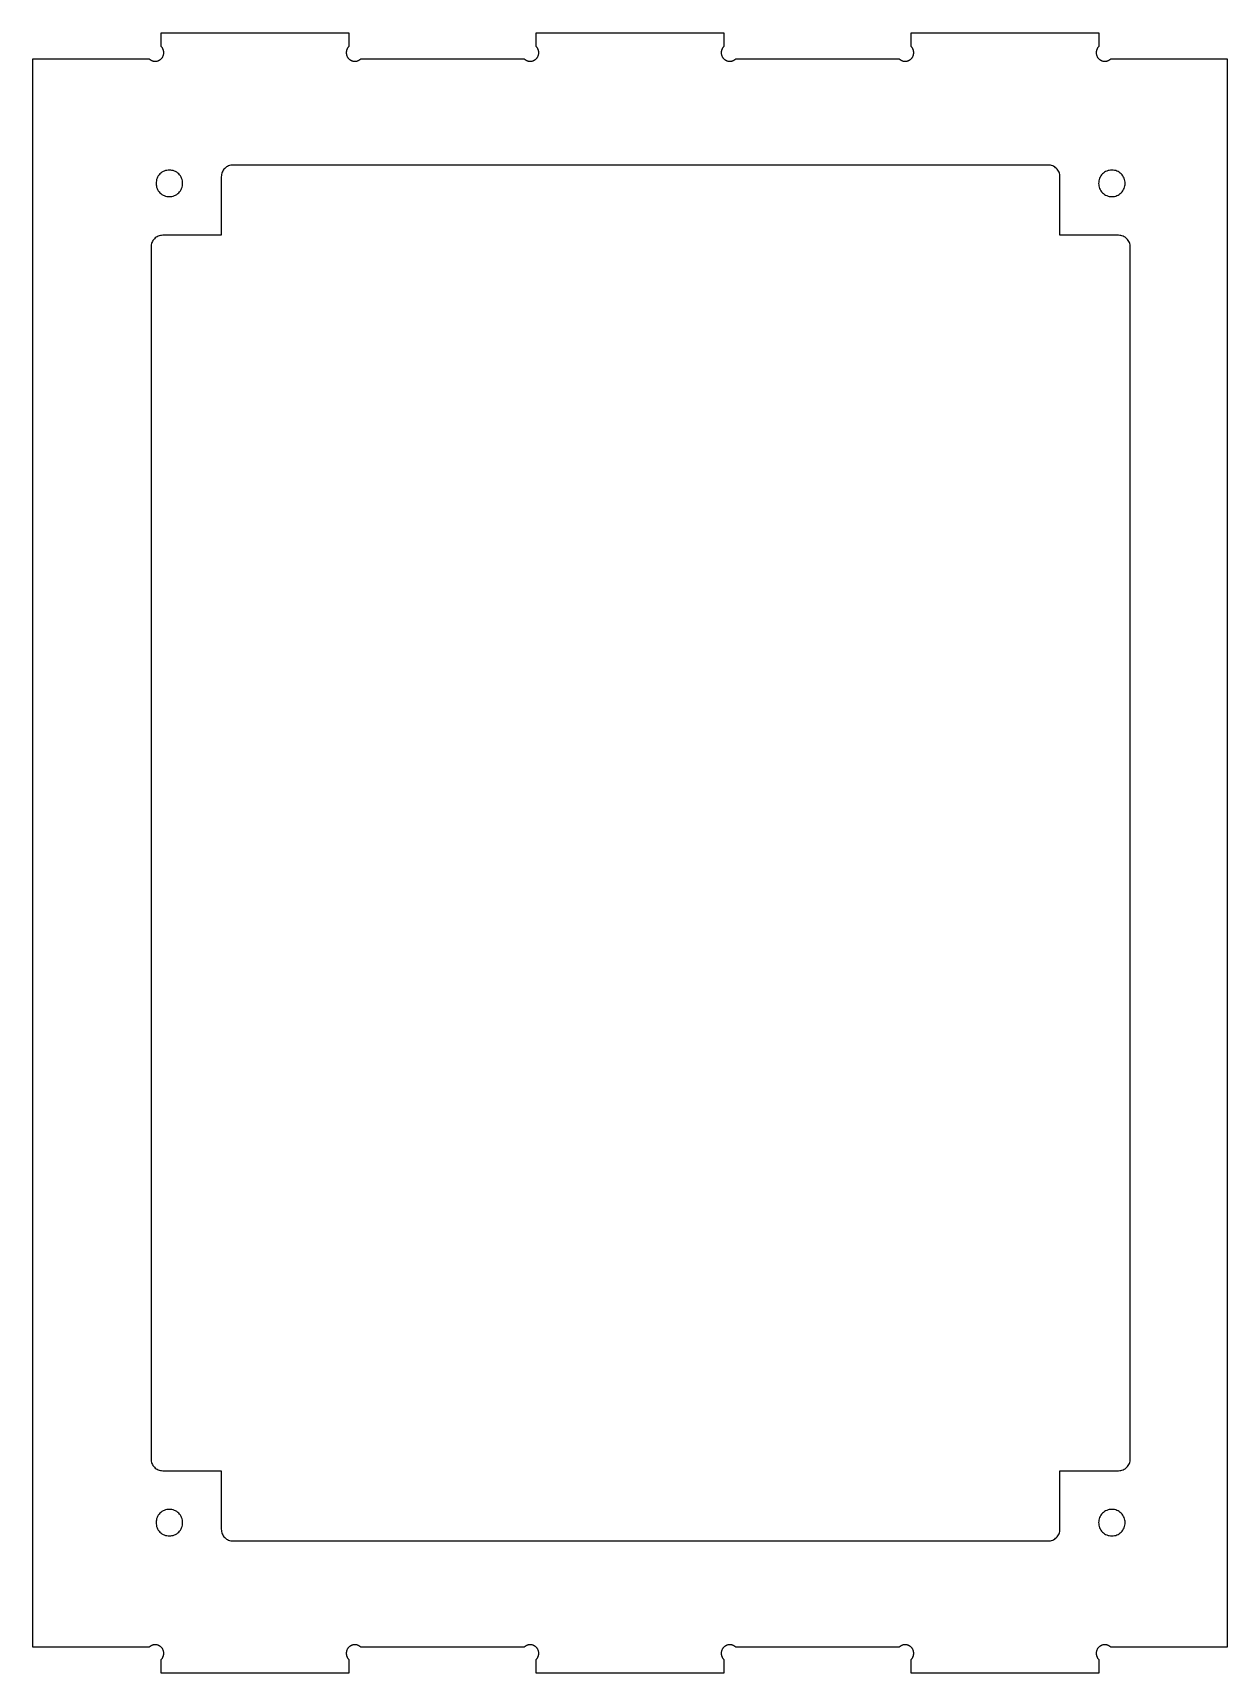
# Model space of a CAD drawing. Header units: millimetres. Extents: x 0 to 153, y 0 to 210.
import ezdxf

# ---------------------------------------------------------------- set-up
doc = ezdxf.new("R2010")
doc.units = ezdxf.units.MM

msp = doc.modelspace()

# ---------------------------------------------------------------- linework, layer by layer
for points in [[(152.89, 3.325), (138.0006, 3.325), (138.0006, 3.325), (137.9615, 3.3622), (137.9207, 3.3975), (137.8781, 3.4307), (137.8339, 3.4618), (137.7883, 3.4907), (137.7414, 3.5173), (137.6931, 3.5416), (137.6438, 3.5635), (137.5934, 3.5829), (137.5421, 3.5998), (137.4901, 3.6142), (137.4374, 3.626), (137.3842, 3.6353), (137.3306, 3.6419), (137.2768, 3.6459), (137.2228, 3.6472), (137.1688, 3.6459), (137.115, 3.6419), (137.0614, 3.6353), (137.0082, 3.626), (136.9555, 3.6142), (136.9035, 3.5998), (136.8522, 3.5829), (136.8019, 3.5635), (136.7525, 3.5416), (136.7043, 3.5173), (136.6573, 3.4907), (136.6117, 3.4618), (136.5675, 3.4307), (136.525, 3.3975), (136.4841, 3.3622), (136.445, 3.325), (136.4078, 3.2859), (136.3725, 3.245), (136.3393, 3.2025), (136.3082, 3.1583), (136.2793, 3.1127), (136.2527, 3.0657), (136.2284, 3.0175), (136.2065, 2.9681), (136.1871, 2.9178), (136.1702, 2.8665), (136.1558, 2.8145), (136.144, 2.7618), (136.1347, 2.7086), (136.1281, 2.655), (136.1241, 2.6012), (136.1228, 2.5472), (136.1241, 2.4932), (136.1281, 2.4394), (136.1347, 2.3858), (136.144, 2.3326), (136.1558, 2.2799), (136.1702, 2.2279), (136.1871, 2.1766), (136.2065, 2.1262), (136.2284, 2.0769), (136.2527, 2.0286), (136.2793, 1.9817), (136.3082, 1.9361), (136.3393, 1.8919), (136.3725, 1.8493), (136.4078, 1.8085), (136.445, 1.7694), (136.445, 0), (112.445, 0), (112.445, 1.7694), (112.4822, 1.8085), (112.5175, 1.8493), (112.5507, 1.8919), (112.5818, 1.9361), (112.6107, 1.9817), (112.6373, 2.0286), (112.6616, 2.0769), (112.6835, 2.1262), (112.7029, 2.1766), (112.7198, 2.2279), (112.7342, 2.2799), (112.746, 2.3326), (112.7553, 2.3858), (112.7619, 2.4394), (112.7659, 2.4932), (112.7672, 2.5472), (112.7659, 2.6012), (112.7619, 2.655), (112.7553, 2.7086), (112.746, 2.7618), (112.7342, 2.8145), (112.7198, 2.8665), (112.7029, 2.9178), (112.6835, 2.9681), (112.6616, 3.0175), (112.6373, 3.0657), (112.6107, 3.1127), (112.5818, 3.1583), (112.5507, 3.2025), (112.5175, 3.245), (112.4822, 3.2859), (112.445, 3.325), (112.4059, 3.3622), (112.365, 3.3975), (112.3225, 3.4307), (112.2783, 3.4618), (112.2327, 3.4907), (112.1857, 3.5173), (112.1375, 3.5416), (112.0881, 3.5635), (112.0378, 3.5829), (111.9865, 3.5998), (111.9345, 3.6142), (111.8818, 3.626), (111.8286, 3.6353), (111.775, 3.6419), (111.7212, 3.6459), (111.6672, 3.6472), (111.6132, 3.6459), (111.5594, 3.6419), (111.5058, 3.6353), (111.4526, 3.626), (111.3999, 3.6142), (111.3479, 3.5998), (111.2966, 3.5829), (111.2462, 3.5635), (111.1969, 3.5416), (111.1486, 3.5173), (111.1017, 3.4907), (111.0561, 3.4618), (111.0119, 3.4307), (110.9693, 3.3975), (110.9285, 3.3622), (110.8894, 3.325), (110.8894, 3.325), (90.0006, 3.325), (90.0006, 3.325), (89.9615, 3.3622), (89.9207, 3.3975), (89.8781, 3.4307), (89.8339, 3.4618), (89.7883, 3.4907), (89.7414, 3.5173), (89.6931, 3.5416), (89.6438, 3.5635), (89.5934, 3.5829), (89.5421, 3.5998), (89.4901, 3.6142), (89.4374, 3.626), (89.3842, 3.6353), (89.3306, 3.6419), (89.2768, 3.6459), (89.2228, 3.6472), (89.1688, 3.6459), (89.115, 3.6419), (89.0614, 3.6353), (89.0082, 3.626), (88.9555, 3.6142), (88.9035, 3.5998), (88.8522, 3.5829), (88.8019, 3.5635), (88.7525, 3.5416), (88.7043, 3.5173), (88.6573, 3.4907), (88.6117, 3.4618), (88.5675, 3.4307), (88.525, 3.3975), (88.4841, 3.3622), (88.445, 3.325), (88.4078, 3.2859), (88.3725, 3.245), (88.3393, 3.2025), (88.3082, 3.1583), (88.2793, 3.1127), (88.2527, 3.0657), (88.2284, 3.0175), (88.2065, 2.9681), (88.1871, 2.9178), (88.1702, 2.8665), (88.1558, 2.8145), (88.144, 2.7618), (88.1347, 2.7086), (88.1281, 2.655), (88.1241, 2.6012), (88.1228, 2.5472), (88.1241, 2.4932), (88.1281, 2.4394), (88.1347, 2.3858), (88.144, 2.3326), (88.1558, 2.2799), (88.1702, 2.2279), (88.1871, 2.1766), (88.2065, 2.1262), (88.2284, 2.0769), (88.2527, 2.0286), (88.2793, 1.9817), (88.3082, 1.9361), (88.3393, 1.8919), (88.3725, 1.8493), (88.4078, 1.8085), (88.445, 1.7694), (88.445, 0), (64.445, 0), (64.445, 1.7694), (64.4822, 1.8085), (64.5175, 1.8493), (64.5507, 1.8919), (64.5818, 1.9361), (64.6107, 1.9817), (64.6373, 2.0286), (64.6616, 2.0769), (64.6835, 2.1262), (64.7029, 2.1766), (64.7198, 2.2279), (64.7342, 2.2799), (64.746, 2.3326), (64.7553, 2.3858), (64.7619, 2.4394), (64.7659, 2.4932), (64.7672, 2.5472), (64.7659, 2.6012), (64.7619, 2.655), (64.7553, 2.7086), (64.746, 2.7618), (64.7342, 2.8145), (64.7198, 2.8665), (64.7029, 2.9178), (64.6835, 2.9681), (64.6616, 3.0175), (64.6373, 3.0657), (64.6107, 3.1127), (64.5818, 3.1583), (64.5507, 3.2025), (64.5175, 3.245), (64.4822, 3.2859), (64.445, 3.325), (64.4059, 3.3622), (64.365, 3.3975), (64.3225, 3.4307), (64.2783, 3.4618), (64.2327, 3.4907), (64.1857, 3.5173), (64.1375, 3.5416), (64.0881, 3.5635), (64.0378, 3.5829), (63.9865, 3.5998), (63.9345, 3.6142), (63.8818, 3.626), (63.8286, 3.6353), (63.775, 3.6419), (63.7212, 3.6459), (63.6672, 3.6472), (63.6132, 3.6459), (63.5594, 3.6419), (63.5058, 3.6353), (63.4526, 3.626), (63.3999, 3.6142), (63.3479, 3.5998), (63.2966, 3.5829), (63.2462, 3.5635), (63.1969, 3.5416), (63.1486, 3.5173), (63.1017, 3.4907), (63.0561, 3.4618), (63.0119, 3.4307), (62.9693, 3.3975), (62.9285, 3.3622), (62.8894, 3.325), (62.8894, 3.325), (42.0006, 3.325), (42.0006, 3.325), (41.9615, 3.3622), (41.9207, 3.3975), (41.8781, 3.4307), (41.8339, 3.4618), (41.7883, 3.4907), (41.7414, 3.5173), (41.6931, 3.5416), (41.6438, 3.5635), (41.5934, 3.5829), (41.5421, 3.5998), (41.4901, 3.6142), (41.4374, 3.626), (41.3842, 3.6353), (41.3306, 3.6419), (41.2768, 3.6459), (41.2228, 3.6472), (41.1688, 3.6459), (41.115, 3.6419), (41.0614, 3.6353), (41.0082, 3.626), (40.9555, 3.6142), (40.9035, 3.5998), (40.8522, 3.5829), (40.8019, 3.5635), (40.7525, 3.5416), (40.7043, 3.5173), (40.6573, 3.4907), (40.6117, 3.4618), (40.5675, 3.4307), (40.525, 3.3975), (40.4841, 3.3622), (40.445, 3.325), (40.4078, 3.2859), (40.3725, 3.245), (40.3393, 3.2025), (40.3082, 3.1583), (40.2793, 3.1127), (40.2527, 3.0657), (40.2284, 3.0175), (40.2065, 2.9681), (40.1871, 2.9178), (40.1702, 2.8665), (40.1558, 2.8145), (40.144, 2.7618), (40.1347, 2.7086), (40.1281, 2.655), (40.1241, 2.6012), (40.1228, 2.5472), (40.1241, 2.4932), (40.1281, 2.4394), (40.1347, 2.3858), (40.144, 2.3326), (40.1558, 2.2799), (40.1702, 2.2279), (40.1871, 2.1766), (40.2065, 2.1262), (40.2284, 2.0769), (40.2527, 2.0286), (40.2793, 1.9817), (40.3082, 1.9361), (40.3393, 1.8919), (40.3725, 1.8493), (40.4078, 1.8085), (40.445, 1.7694), (40.445, 0), (16.445, 0), (16.445, 1.7694), (16.4822, 1.8085), (16.5175, 1.8493), (16.5507, 1.8919), (16.5818, 1.9361), (16.6107, 1.9817), (16.6373, 2.0286), (16.6616, 2.0769), (16.6835, 2.1262), (16.7029, 2.1766), (16.7198, 2.2279), (16.7342, 2.2799), (16.746, 2.3326), (16.7553, 2.3858), (16.7619, 2.4394), (16.7659, 2.4932), (16.7672, 2.5472), (16.7659, 2.6012), (16.7619, 2.655), (16.7553, 2.7086), (16.746, 2.7618), (16.7342, 2.8145), (16.7198, 2.8665), (16.7029, 2.9178), (16.6835, 2.9681), (16.6616, 3.0175), (16.6373, 3.0657), (16.6107, 3.1127), (16.5818, 3.1583), (16.5507, 3.2025), (16.5175, 3.245), (16.4822, 3.2859), (16.445, 3.325), (16.4059, 3.3622), (16.365, 3.3975), (16.3225, 3.4307), (16.2783, 3.4618), (16.2327, 3.4907), (16.1857, 3.5173), (16.1375, 3.5416), (16.0881, 3.5635), (16.0378, 3.5829), (15.9865, 3.5998), (15.9345, 3.6142), (15.8818, 3.626), (15.8286, 3.6353), (15.775, 3.6419), (15.7212, 3.6459), (15.6672, 3.6472), (15.6132, 3.6459), (15.5594, 3.6419), (15.5058, 3.6353), (15.4526, 3.626), (15.3999, 3.6142), (15.3479, 3.5998), (15.2966, 3.5829), (15.2462, 3.5635), (15.1969, 3.5416), (15.1486, 3.5173), (15.1017, 3.4907), (15.0561, 3.4618), (15.0119, 3.4307), (14.9693, 3.3975), (14.9285, 3.3622), (14.8894, 3.325), (14.8894, 3.325), (0, 3.325), (0, 206.675), (14.8894, 206.675), (14.9285, 206.6378), (14.9693, 206.6025), (15.0119, 206.5693), (15.0561, 206.5382), (15.1017, 206.5093), (15.1486, 206.4827), (15.1969, 206.4584), (15.2462, 206.4365), (15.2966, 206.4171), (15.3479, 206.4002), (15.3999, 206.3858), (15.4526, 206.374), (15.5058, 206.3647), (15.5594, 206.3581), (15.6132, 206.3541), (15.6672, 206.3528), (15.7212, 206.3541), (15.775, 206.3581), (15.8286, 206.3647), (15.8818, 206.374), (15.9345, 206.3858), (15.9865, 206.4002), (16.0378, 206.4171), (16.0881, 206.4365), (16.1375, 206.4584), (16.1857, 206.4827), (16.2327, 206.5093), (16.2783, 206.5382), (16.3225, 206.5693), (16.365, 206.6025), (16.4059, 206.6378), (16.445, 206.675), (16.4822, 206.7141), (16.5175, 206.755), (16.5507, 206.7975), (16.5818, 206.8417), (16.6107, 206.8873), (16.6373, 206.9343), (16.6616, 206.9825), (16.6835, 207.0319), (16.7029, 207.0822), (16.7198, 207.1335), (16.7342, 207.1855), (16.746, 207.2382), (16.7553, 207.2914), (16.7619, 207.345), (16.7659, 207.3988), (16.7672, 207.4528), (16.7659, 207.5068), (16.7619, 207.5606), (16.7553, 207.6142), (16.746, 207.6674), (16.7342, 207.7201), (16.7198, 207.7721), (16.7029, 207.8234), (16.6835, 207.8738), (16.6616, 207.9231), (16.6373, 207.9714), (16.6107, 208.0183), (16.5818, 208.0639), (16.5507, 208.1081), (16.5175, 208.1507), (16.4822, 208.1915), (16.445, 208.2306), (16.445, 210), (40.445, 210), (40.445, 208.2306), (40.4078, 208.1915), (40.3725, 208.1507), (40.3393, 208.1081), (40.3082, 208.0639), (40.2793, 208.0183), (40.2527, 207.9714), (40.2284, 207.9231), (40.2065, 207.8738), (40.1871, 207.8234), (40.1702, 207.7721), (40.1558, 207.7201), (40.144, 207.6674), (40.1347, 207.6142), (40.1281, 207.5606), (40.1241, 207.5068), (40.1228, 207.4528), (40.1241, 207.3988), (40.1281, 207.345), (40.1347, 207.2914), (40.144, 207.2382), (40.1558, 207.1855), (40.1702, 207.1335), (40.1871, 207.0822), (40.2065, 207.0319), (40.2284, 206.9825), (40.2527, 206.9343), (40.2793, 206.8873), (40.3082, 206.8417), (40.3393, 206.7975), (40.3725, 206.755), (40.4078, 206.7141), (40.445, 206.675), (40.4841, 206.6378), (40.525, 206.6025), (40.5675, 206.5693), (40.6117, 206.5382), (40.6573, 206.5093), (40.7043, 206.4827), (40.7525, 206.4584), (40.8019, 206.4365), (40.8522, 206.4171), (40.9035, 206.4002), (40.9555, 206.3858), (41.0082, 206.374), (41.0614, 206.3647), (41.115, 206.3581), (41.1688, 206.3541), (41.2228, 206.3528), (41.2768, 206.3541), (41.3306, 206.3581), (41.3842, 206.3647), (41.4374, 206.374), (41.4901, 206.3858), (41.5421, 206.4002), (41.5934, 206.4171), (41.6438, 206.4365), (41.6931, 206.4584), (41.7414, 206.4827), (41.7883, 206.5093), (41.8339, 206.5382), (41.8781, 206.5693), (41.9207, 206.6025), (41.9615, 206.6378), (42.0006, 206.675), (62.8894, 206.675), (62.9285, 206.6378), (62.9693, 206.6025), (63.0119, 206.5693), (63.0561, 206.5382), (63.1017, 206.5093), (63.1486, 206.4827), (63.1969, 206.4584), (63.2462, 206.4365), (63.2966, 206.4171), (63.3479, 206.4002), (63.3999, 206.3858), (63.4526, 206.374), (63.5058, 206.3647), (63.5594, 206.3581), (63.6132, 206.3541), (63.6672, 206.3528), (63.7212, 206.3541), (63.775, 206.3581), (63.8286, 206.3647), (63.8818, 206.374), (63.9345, 206.3858), (63.9865, 206.4002), (64.0378, 206.4171), (64.0881, 206.4365), (64.1375, 206.4584), (64.1857, 206.4827), (64.2327, 206.5093), (64.2783, 206.5382), (64.3225, 206.5693), (64.365, 206.6025), (64.4059, 206.6378), (64.445, 206.675), (64.4822, 206.7141), (64.5175, 206.755), (64.5507, 206.7975), (64.5818, 206.8417), (64.6107, 206.8873), (64.6373, 206.9343), (64.6616, 206.9825), (64.6835, 207.0319), (64.7029, 207.0822), (64.7198, 207.1335), (64.7342, 207.1855), (64.746, 207.2382), (64.7553, 207.2914), (64.7619, 207.345), (64.7659, 207.3988), (64.7672, 207.4528), (64.7659, 207.5068), (64.7619, 207.5606), (64.7553, 207.6142), (64.746, 207.6674), (64.7342, 207.7201), (64.7198, 207.7721), (64.7029, 207.8234), (64.6835, 207.8738), (64.6616, 207.9231), (64.6373, 207.9714), (64.6107, 208.0183), (64.5818, 208.0639), (64.5507, 208.1081), (64.5175, 208.1507), (64.4822, 208.1915), (64.445, 208.2306), (64.445, 210), (88.445, 210), (88.445, 208.2306), (88.4078, 208.1915), (88.3725, 208.1507), (88.3393, 208.1081), (88.3082, 208.0639), (88.2793, 208.0183), (88.2527, 207.9714), (88.2284, 207.9231), (88.2065, 207.8738), (88.1871, 207.8234), (88.1702, 207.7721), (88.1558, 207.7201), (88.144, 207.6674), (88.1347, 207.6142), (88.1281, 207.5606), (88.1241, 207.5068), (88.1228, 207.4528), (88.1241, 207.3988), (88.1281, 207.345), (88.1347, 207.2914), (88.144, 207.2382), (88.1558, 207.1855), (88.1702, 207.1335), (88.1871, 207.0822), (88.2065, 207.0319), (88.2284, 206.9825), (88.2527, 206.9343), (88.2793, 206.8873), (88.3082, 206.8417), (88.3393, 206.7975), (88.3725, 206.755), (88.4078, 206.7141), (88.445, 206.675), (88.4841, 206.6378), (88.525, 206.6025), (88.5675, 206.5693), (88.6117, 206.5382), (88.6573, 206.5093), (88.7043, 206.4827), (88.7525, 206.4584), (88.8019, 206.4365), (88.8522, 206.4171), (88.9035, 206.4002), (88.9555, 206.3858), (89.0082, 206.374), (89.0614, 206.3647), (89.115, 206.3581), (89.1688, 206.3541), (89.2228, 206.3528), (89.2768, 206.3541), (89.3306, 206.3581), (89.3842, 206.3647), (89.4374, 206.374), (89.4901, 206.3858), (89.5421, 206.4002), (89.5934, 206.4171), (89.6438, 206.4365), (89.6931, 206.4584), (89.7414, 206.4827), (89.7883, 206.5093), (89.8339, 206.5382), (89.8781, 206.5693), (89.9207, 206.6025), (89.9615, 206.6378), (90.0006, 206.675), (110.8894, 206.675), (110.9285, 206.6378), (110.9693, 206.6025), (111.0119, 206.5693), (111.0561, 206.5382), (111.1017, 206.5093), (111.1486, 206.4827), (111.1969, 206.4584), (111.2462, 206.4365), (111.2966, 206.4171), (111.3479, 206.4002), (111.3999, 206.3858), (111.4526, 206.374), (111.5058, 206.3647), (111.5594, 206.3581), (111.6132, 206.3541), (111.6672, 206.3528), (111.7212, 206.3541), (111.775, 206.3581), (111.8286, 206.3647), (111.8818, 206.374), (111.9345, 206.3858), (111.9865, 206.4002), (112.0378, 206.4171), (112.0881, 206.4365), (112.1375, 206.4584), (112.1857, 206.4827), (112.2327, 206.5093), (112.2783, 206.5382), (112.3225, 206.5693), (112.365, 206.6025), (112.4059, 206.6378), (112.445, 206.675), (112.4822, 206.7141), (112.5175, 206.755), (112.5507, 206.7975), (112.5818, 206.8417), (112.6107, 206.8873), (112.6373, 206.9343), (112.6616, 206.9825), (112.6835, 207.0319), (112.7029, 207.0822), (112.7198, 207.1335), (112.7342, 207.1855), (112.746, 207.2382), (112.7553, 207.2914), (112.7619, 207.345), (112.7659, 207.3988), (112.7672, 207.4528), (112.7659, 207.5068), (112.7619, 207.5606), (112.7553, 207.6142), (112.746, 207.6674), (112.7342, 207.7201), (112.7198, 207.7721), (112.7029, 207.8234), (112.6835, 207.8738), (112.6616, 207.9231), (112.6373, 207.9714), (112.6107, 208.0183), (112.5818, 208.0639), (112.5507, 208.1081), (112.5175, 208.1507), (112.4822, 208.1915), (112.445, 208.2306), (112.445, 210), (136.445, 210), (136.445, 208.2306), (136.4078, 208.1915), (136.3725, 208.1507), (136.3393, 208.1081), (136.3082, 208.0639), (136.2793, 208.0183), (136.2527, 207.9714), (136.2284, 207.9231), (136.2065, 207.8738), (136.1871, 207.8234), (136.1702, 207.7721), (136.1558, 207.7201), (136.144, 207.6674), (136.1347, 207.6142), (136.1281, 207.5606), (136.1241, 207.5068), (136.1228, 207.4528), (136.1241, 207.3988), (136.1281, 207.345), (136.1347, 207.2914), (136.144, 207.2382), (136.1558, 207.1855), (136.1702, 207.1335), (136.1871, 207.0822), (136.2065, 207.0319), (136.2284, 206.9825), (136.2527, 206.9343), (136.2793, 206.8873), (136.3082, 206.8417), (136.3393, 206.7975), (136.3725, 206.755), (136.4078, 206.7141), (136.445, 206.675), (136.4841, 206.6378), (136.525, 206.6025), (136.5675, 206.5693), (136.6117, 206.5382), (136.6573, 206.5093), (136.7043, 206.4827), (136.7525, 206.4584), (136.8019, 206.4365), (136.8522, 206.4171), (136.9035, 206.4002), (136.9555, 206.3858), (137.0082, 206.374), (137.0614, 206.3647), (137.115, 206.3581), (137.1688, 206.3541), (137.2228, 206.3528), (137.2768, 206.3541), (137.3306, 206.3581), (137.3842, 206.3647), (137.4374, 206.374), (137.4901, 206.3858), (137.5421, 206.4002), (137.5934, 206.4171), (137.6438, 206.4365), (137.6931, 206.4584), (137.7414, 206.4827), (137.7883, 206.5093), (137.8339, 206.5382), (137.8781, 206.5693), (137.9207, 206.6025), (137.9615, 206.6378), (138.0006, 206.675), (152.89, 206.675)], [(24.0944, 184.075), (16.6312, 184.075), (16.4842, 184.0678), (16.3386, 184.0462), (16.1958, 184.0104), (16.0572, 183.9608), (15.9241, 183.8979), (15.7979, 183.8222), (15.6797, 183.7345), (15.5706, 183.6357), (15.4717, 183.5266), (15.384, 183.4084), (15.3084, 183.2821), (15.2454, 183.149), (15.1958, 183.0104), (15.1601, 182.8676), (15.1385, 182.722), (15.1312, 182.575), (15.1312, 27.425), (15.1385, 27.278), (15.1601, 27.1324), (15.1958, 26.9896), (15.2454, 26.851), (15.3084, 26.7179), (15.384, 26.5916), (15.4717, 26.4734), (15.5706, 26.3643), (15.6797, 26.2655), (15.7979, 26.1778), (15.9241, 26.1021), (16.0572, 26.0392), (16.1958, 25.9896), (16.3386, 25.9538), (16.4842, 25.9322), (16.6312, 25.925), (24.0944, 25.925), (24.1295, 25.9233), (24.1312, 25.8882), (24.1312, 18.425), (24.1385, 18.278), (24.1601, 18.1324), (24.1958, 17.9896), (24.2454, 17.851), (24.3084, 17.7179), (24.384, 17.5916), (24.4717, 17.4734), (24.5706, 17.3643), (24.6797, 17.2655), (24.7979, 17.1778), (24.9241, 17.1021), (25.0572, 17.0392), (25.1958, 16.9896), (25.3386, 16.9538), (25.4842, 16.9322), (25.6312, 16.925), (129.9812, 16.925), (130.1283, 16.9322), (130.2739, 16.9538), (130.4167, 16.9896), (130.5553, 17.0392), (130.6883, 17.1021), (130.8146, 17.1778), (130.9328, 17.2655), (131.0419, 17.3643), (131.1408, 17.4734), (131.2284, 17.5916), (131.3041, 17.7179), (131.3671, 17.851), (131.4167, 17.9896), (131.4524, 18.1324), (131.474, 18.278), (131.4812, 18.425), (131.4812, 25.8882), (131.483, 25.9233), (131.5181, 25.925), (138.9812, 25.925), (139.1283, 25.9322), (139.2739, 25.9538), (139.4167, 25.9896), (139.5553, 26.0392), (139.6883, 26.1021), (139.8146, 26.1778), (139.9328, 26.2655), (140.0419, 26.3643), (140.1408, 26.4734), (140.2284, 26.5916), (140.3041, 26.7179), (140.3671, 26.851), (140.4167, 26.9896), (140.4524, 27.1324), (140.474, 27.278), (140.4812, 27.425), (140.4812, 182.575), (140.474, 182.722), (140.4524, 182.8676), (140.4167, 183.0104), (140.3671, 183.149), (140.3041, 183.2821), (140.2284, 183.4084), (140.1408, 183.5266), (140.0419, 183.6357), (139.9328, 183.7345), (139.8146, 183.8222), (139.6883, 183.8979), (139.5553, 183.9608), (139.4167, 184.0104), (139.2739, 184.0462), (139.1283, 184.0678), (138.9812, 184.075), (131.5181, 184.075), (131.483, 184.0767), (131.4812, 184.1118), (131.4812, 191.575), (131.474, 191.722), (131.4524, 191.8676), (131.4167, 192.0104), (131.3671, 192.149), (131.3041, 192.2821), (131.2284, 192.4084), (131.1408, 192.5266), (131.0419, 192.6357), (130.9328, 192.7345), (130.8146, 192.8222), (130.6883, 192.8979), (130.5553, 192.9608), (130.4167, 193.0104), (130.2739, 193.0462), (130.1283, 193.0678), (129.9812, 193.075), (25.6312, 193.075), (25.4842, 193.0678), (25.3386, 193.0462), (25.1958, 193.0104), (25.0572, 192.9608), (24.9241, 192.8979), (24.7979, 192.8222), (24.6797, 192.7345), (24.5706, 192.6357), (24.4717, 192.5266), (24.384, 192.4084), (24.3084, 192.2821), (24.2454, 192.149), (24.1958, 192.0104), (24.1601, 191.8676), (24.1385, 191.722), (24.1312, 191.575), (24.1312, 184.1118), (24.1295, 184.0767)], [(19.108, 190.2315), (19.1486, 190.3933), (19.1731, 190.5584), (19.1812, 190.725), (19.1731, 190.8916), (19.1486, 191.0567), (19.108, 191.2185), (19.0518, 191.3756), (18.9805, 191.5264), (18.8947, 191.6695), (18.7954, 191.8035), (18.6833, 191.9271), (18.5597, 192.0391), (18.4257, 192.1385), (18.2826, 192.2243), (18.1318, 192.2956), (17.9747, 192.3518), (17.8129, 192.3923), (17.6479, 192.4168), (17.4812, 192.425), (17.3146, 192.4168), (17.1496, 192.3923), (16.9878, 192.3518), (16.8307, 192.2956), (16.6799, 192.2243), (16.5368, 192.1385), (16.4028, 192.0391), (16.2792, 191.9271), (16.1671, 191.8035), (16.0677, 191.6695), (15.982, 191.5264), (15.9106, 191.3756), (15.8544, 191.2185), (15.8139, 191.0567), (15.7894, 190.8916), (15.7812, 190.725), (15.7894, 190.5584), (15.8139, 190.3933), (15.8544, 190.2315), (15.9106, 190.0744), (15.982, 189.9236), (16.0677, 189.7805), (16.1671, 189.6465), (16.2792, 189.5229), (16.4028, 189.4109), (16.5368, 189.3115), (16.6799, 189.2257), (16.8307, 189.1544), (16.9878, 189.0982), (17.1496, 189.0577), (17.3146, 189.0332), (17.4812, 189.025), (17.6479, 189.0332), (17.8129, 189.0577), (17.9747, 189.0982), (18.1318, 189.1544), (18.2826, 189.2257), (18.4257, 189.3115), (18.5597, 189.4109), (18.6833, 189.5229), (18.7954, 189.6465), (18.8947, 189.7805), (18.9805, 189.9236), (19.0518, 190.0744)], [(139.758, 190.2315), (139.7986, 190.3933), (139.8231, 190.5584), (139.8312, 190.725), (139.8231, 190.8916), (139.7986, 191.0567), (139.758, 191.2185), (139.7018, 191.3756), (139.6305, 191.5264), (139.5447, 191.6695), (139.4454, 191.8035), (139.3333, 191.9271), (139.2097, 192.0391), (139.0757, 192.1385), (138.9326, 192.2243), (138.7818, 192.2956), (138.6247, 192.3518), (138.4629, 192.3923), (138.2979, 192.4168), (138.1312, 192.425), (137.9646, 192.4168), (137.7996, 192.3923), (137.6378, 192.3518), (137.4807, 192.2956), (137.3299, 192.2243), (137.1868, 192.1385), (137.0528, 192.0391), (136.9292, 191.9271), (136.8171, 191.8035), (136.7177, 191.6695), (136.632, 191.5264), (136.5606, 191.3756), (136.5044, 191.2185), (136.4639, 191.0567), (136.4394, 190.8916), (136.4312, 190.725), (136.4394, 190.5584), (136.4639, 190.3933), (136.5044, 190.2315), (136.5606, 190.0744), (136.632, 189.9236), (136.7177, 189.7805), (136.8171, 189.6465), (136.9292, 189.5229), (137.0528, 189.4109), (137.1868, 189.3115), (137.3299, 189.2257), (137.4807, 189.1544), (137.6378, 189.0982), (137.7996, 189.0577), (137.9646, 189.0332), (138.1312, 189.025), (138.2979, 189.0332), (138.4629, 189.0577), (138.6247, 189.0982), (138.7818, 189.1544), (138.9326, 189.2257), (139.0757, 189.3115), (139.2097, 189.4109), (139.3333, 189.5229), (139.4454, 189.6465), (139.5447, 189.7805), (139.6305, 189.9236), (139.7018, 190.0744)], [(19.1486, 18.9433), (19.1731, 19.1084), (19.1812, 19.275), (19.1731, 19.4416), (19.1486, 19.6067), (19.108, 19.7685), (19.0518, 19.9256), (18.9805, 20.0764), (18.8947, 20.2195), (18.7954, 20.3535), (18.6833, 20.4771), (18.5597, 20.5891), (18.4257, 20.6885), (18.2826, 20.7743), (18.1318, 20.8456), (17.9747, 20.9018), (17.8129, 20.9423), (17.6479, 20.9668), (17.4812, 20.975), (17.3146, 20.9668), (17.1496, 20.9423), (16.9878, 20.9018), (16.8307, 20.8456), (16.6799, 20.7743), (16.5368, 20.6885), (16.4028, 20.5891), (16.2792, 20.4771), (16.1671, 20.3535), (16.0677, 20.2195), (15.982, 20.0764), (15.9106, 19.9256), (15.8544, 19.7685), (15.8139, 19.6067), (15.7894, 19.4416), (15.7812, 19.275), (15.7894, 19.1084), (15.8139, 18.9433), (15.8544, 18.7815), (15.9106, 18.6244), (15.982, 18.4736), (16.0677, 18.3305), (16.1671, 18.1965), (16.2792, 18.0729), (16.4028, 17.9609), (16.5368, 17.8615), (16.6799, 17.7757), (16.8307, 17.7044), (16.9878, 17.6482), (17.1496, 17.6077), (17.3146, 17.5832), (17.4812, 17.575), (17.6479, 17.5832), (17.8129, 17.6077), (17.9747, 17.6482), (18.1318, 17.7044), (18.2826, 17.7757), (18.4257, 17.8615), (18.5597, 17.9609), (18.6833, 18.0729), (18.7954, 18.1965), (18.8947, 18.3305), (18.9805, 18.4736), (19.0518, 18.6244), (19.108, 18.7815)], [(139.7986, 18.9433), (139.8231, 19.1084), (139.8312, 19.275), (139.8231, 19.4416), (139.7986, 19.6067), (139.758, 19.7685), (139.7018, 19.9256), (139.6305, 20.0764), (139.5447, 20.2195), (139.4454, 20.3535), (139.3333, 20.4771), (139.2097, 20.5891), (139.0757, 20.6885), (138.9326, 20.7743), (138.7818, 20.8456), (138.6247, 20.9018), (138.4629, 20.9423), (138.2979, 20.9668), (138.1312, 20.975), (137.9646, 20.9668), (137.7996, 20.9423), (137.6378, 20.9018), (137.4807, 20.8456), (137.3299, 20.7743), (137.1868, 20.6885), (137.0528, 20.5891), (136.9292, 20.4771), (136.8171, 20.3535), (136.7177, 20.2195), (136.632, 20.0764), (136.5606, 19.9256), (136.5044, 19.7685), (136.4639, 19.6067), (136.4394, 19.4416), (136.4312, 19.275), (136.4394, 19.1084), (136.4639, 18.9433), (136.5044, 18.7815), (136.5606, 18.6244), (136.632, 18.4736), (136.7177, 18.3305), (136.8171, 18.1965), (136.9292, 18.0729), (137.0528, 17.9609), (137.1868, 17.8615), (137.3299, 17.7757), (137.4807, 17.7044), (137.6378, 17.6482), (137.7996, 17.6077), (137.9646, 17.5832), (138.1312, 17.575), (138.2979, 17.5832), (138.4629, 17.6077), (138.6247, 17.6482), (138.7818, 17.7044), (138.9326, 17.7757), (139.0757, 17.8615), (139.2097, 17.9609), (139.3333, 18.0729), (139.4454, 18.1965), (139.5447, 18.3305), (139.6305, 18.4736), (139.7018, 18.6244), (139.758, 18.7815)]]:
    msp.add_lwpolyline(points, close=True)

doc.saveas('drawing.dxf')
